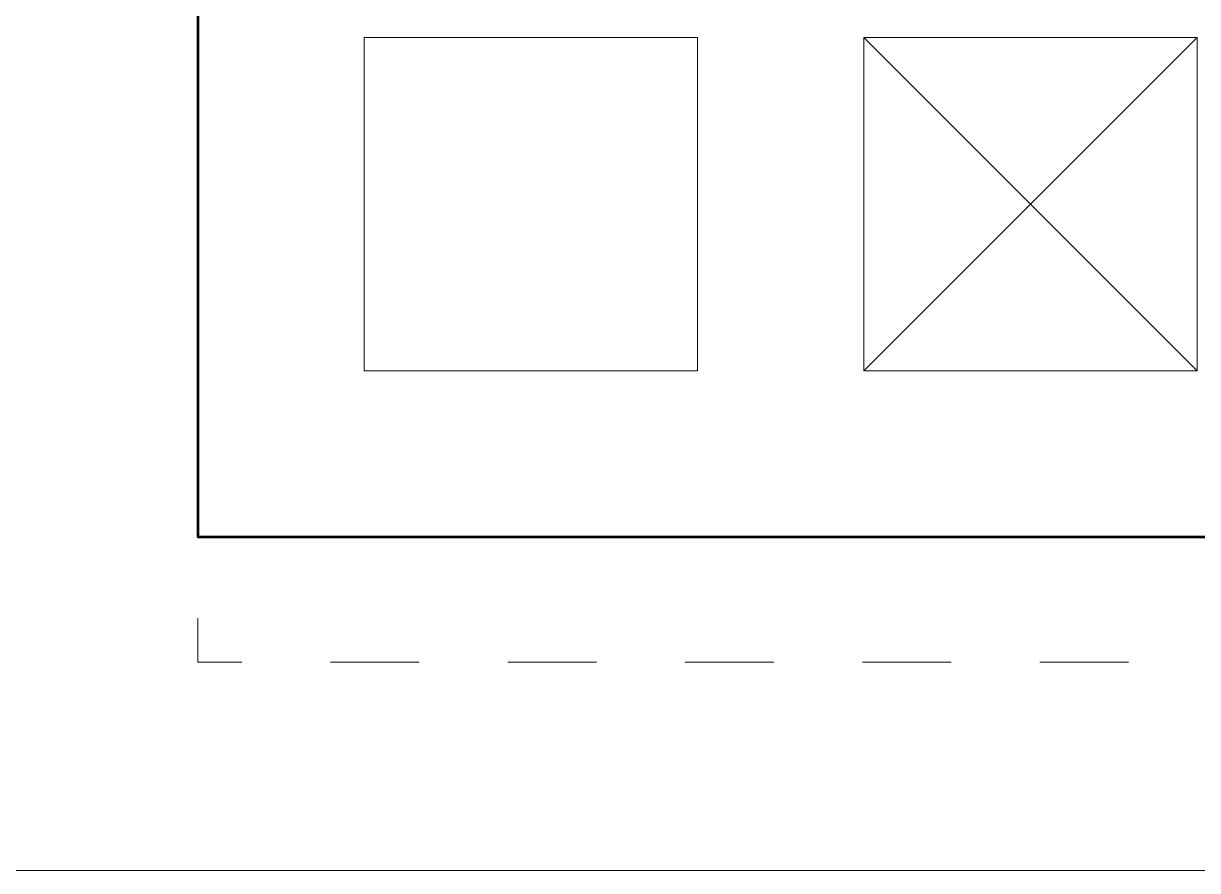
# Model space of a CAD drawing. Header units: inches. Extents: x 0 to 360, y -268 to 0.
# Drawn here: x 106.6 to 163, y -268 to -227.3 of the extents above; entities that cross this region are included whole.
import ezdxf

# ---------------------------------------------------------------- set-up
doc = ezdxf.new("R2010")
doc.units = ezdxf.units.IN
doc.header["$MEASUREMENT"] = 0
doc.linetypes.add('AI-Linetype-5', pattern=[8.519513, 4.259756, -4.259756])
doc.linetypes.add('AI-Linetype-6', pattern=[8.427156, 4.213578, -4.213578])
doc.layers.add('Layer 1', color=7, linetype='Continuous')

# ---------------------------------------------------------------- blocks, each defined once
blk = doc.blocks.new('block 19')
at = {"layer": 'Layer 1', "color": 250, "linetype": 'AI-Linetype-6', "lineweight": 9}
blk.add_lwpolyline([(115, -251.67), (115, -144.225)], dxfattribs=at)
at = {"layer": 'Layer 1', "color": 250, "lineweight": 9}
blk.add_lwpolyline([(117.117, -258), (115, -258), (115, -255.884)], dxfattribs=at)
at = {"layer": 'Layer 1', "color": 250, "linetype": 'AI-Linetype-5', "lineweight": 9}
blk.add_lwpolyline([(338.624, -258), (119.247, -258)], dxfattribs=at)
blk = doc.blocks.new('block 18')
at = {"layer": 'Layer 1'}
blk.add_blockref('block 19', (0, 0), dxfattribs=at)
blk = doc.blocks.new('block 20')
at = {"layer": 'Layer 1', "color": 250, "lineweight": 53}
blk.add_lwpolyline([(115.02, -196), (194.947, -196), (194.947, -252), (115.02, -252), (115.02, -196)], dxfattribs=at)
at = {"layer": 'Layer 1', "color": 250, "lineweight": 18}
for points in [[(139, -244), (123, -244), (123, -228), (139, -228), (139, -244)], [(147, -228), (163, -244)], [(147, -244), (163, -228)], [(163, -244), (147, -244), (147, -228), (163, -228), (163, -244)]]:
    blk.add_lwpolyline(points, dxfattribs=at)
blk = doc.blocks.new('block 17')
at = {"layer": 'Layer 1'}
for name in ['block 18', 'block 20']:
    blk.add_blockref(name, (0, 0), dxfattribs=at)

msp = doc.modelspace()

# ---------------------------------------------------------------- linework, layer by layer
at = {"layer": 'Layer 1', "color": 250, "lineweight": 9}
msp.add_lwpolyline([(359.999, -268.001), (0, -268.001), (0, 0), (359.999, 0), (359.999, -268.001)], dxfattribs=at)

# ---------------------------------------------------------------- block references
at = {"layer": 'Layer 1'}
msp.add_blockref('block 17', (0, 0), dxfattribs=at)

doc.saveas('drawing.dxf')
